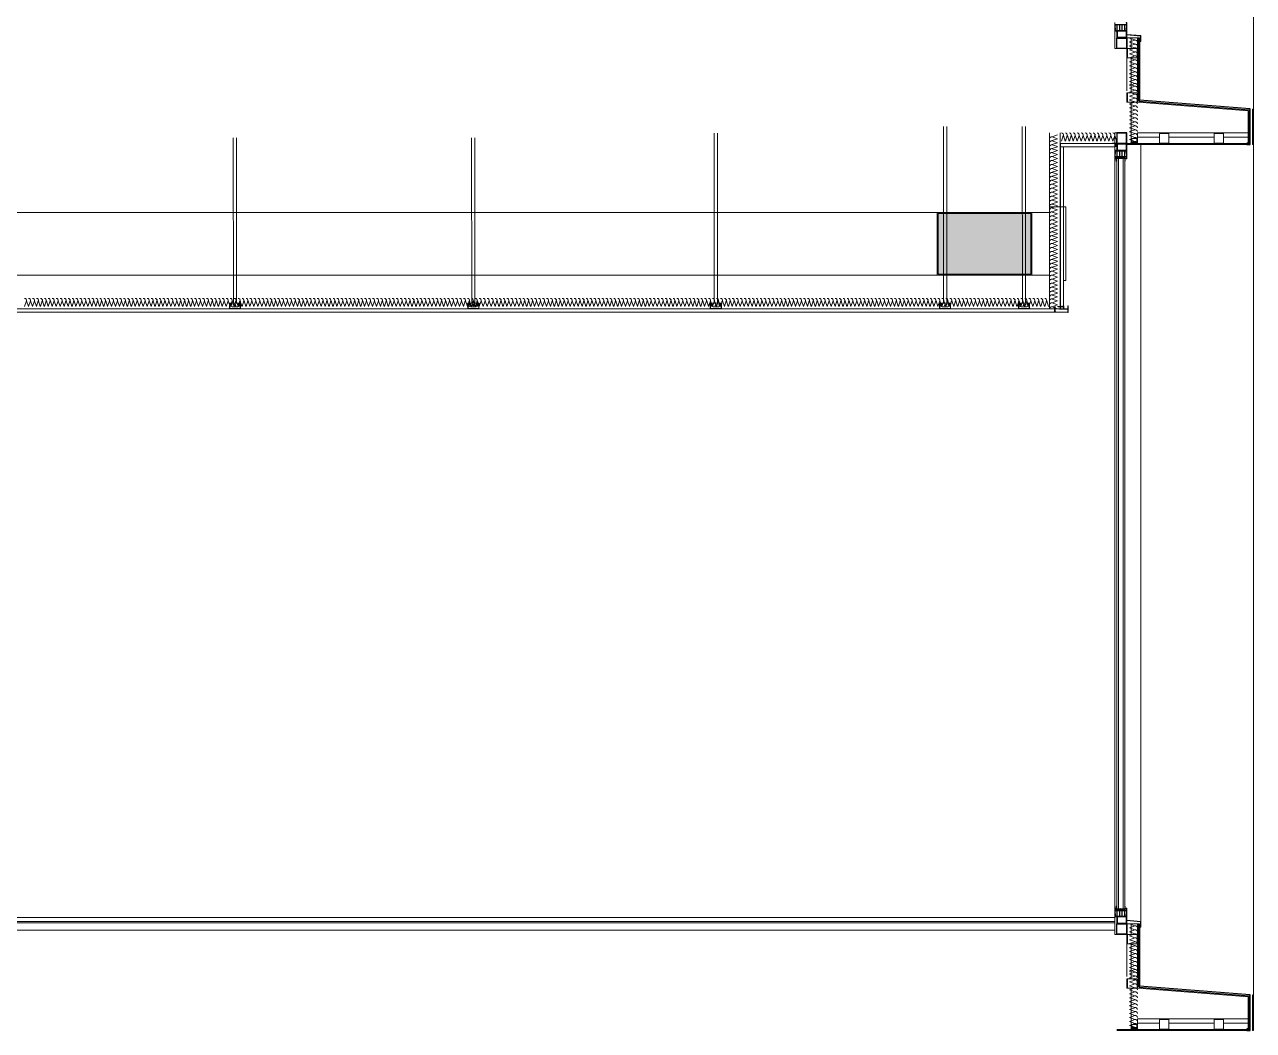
# Model space of a CAD drawing. Header units: metres. Extents: x -175 to 101, y -7 to 93.
# Drawn here: x 95.53 to 101.36, y -7.14 to -2.37 of the extents above; entities that cross this region are included whole.
import ezdxf

# ---------------------------------------------------------------- set-up
doc = ezdxf.new("R2010")
doc.units = ezdxf.units.M
doc.set_wipeout_variables(frame=1)
for name, color, linetype, lineweight, transparency in [('DC_AISLAMIENTO', 14, 'Continuous', 9, 0.3), ('DC_TRANSPARENTE', 251, 'Continuous', 9, 0.4), ('DG_CALLES', 250, 'Continuous', 9, 0.5)]:
    doc.layers.add(name, color=color, linetype=linetype, lineweight=lineweight, transparency=transparency)
doc.layers.add('DC_LINEA', color=251, linetype='Continuous', lineweight=9)

# ---------------------------------------------------------------- blocks, each defined once
blk = doc.blocks.new('AISLM1')
at = {"layer": 'DC_AISLAMIENTO'}
for p, q in [((-6235.44, 2491.68), (-6235.419, 2491.743)), ((-6235.417, 2491.743), (-6235.396, 2491.68))]:
    blk.add_line(p, q, dxfattribs=at)
blk.add_arc((-6235.44, 2491.749), 0.0225, 345, 90, dxfattribs=at)
blk = doc.blocks.new('aasd')
at = {"linetype": 'Continuous'}
blk.add_wipeout([(-6233.6459, 2496.5179), (-6233.6459, 2496.519), (-6233.6649, 2496.519), (-6233.6649, 2496.538), (-6233.666, 2496.538), (-6233.666, 2496.5179)], dxfattribs=at).dxf.layer = 'DC_LINEA'
at = {"layer": 'DC_LINEA', "color": 7, "lineweight": 9}
blk.add_lwpolyline([(-6233.666, 2496.538), (-6233.6649, 2496.538), (-6233.6649, 2496.519), (-6233.6459, 2496.519), (-6233.6459, 2496.5179), (-6233.666, 2496.5179)], close=True, dxfattribs=at)
blk = doc.blocks.new('*X21')
at = {"color": 0}
for p, q in [((289.1, 225.4), (289.2, 225.6)), ((294, 220.4), (289.2, 225.2)), ((289.3, 220.4), (294.5, 225.6)), ((291.4, 220.4), (289.6, 222.1)), ((289.7, 223.4), (291.9, 225.6)), ((296.7, 220.4), (291.5, 225.6)), ((292, 220.4), (297.2, 225.6)), ((299.3, 220.4), (294.1, 225.6)), ((294.6, 220.4), (299.8, 225.6)), ((299.3, 223.1), (296.8, 225.6)), ((297.3, 220.4), (299.3, 222.4)), ((299.8, 225.2), (299.4, 225.6)), ((299.9, 220.4), (300, 220.5))]:
    blk.add_line(p, q, dxfattribs=at)
blk = doc.blocks.new('C70')
at = {"const_width": 2}
for points in [[(-34.5, 1.3), (-34.5, 29)], [(-33.3, 0), (-32, 0)], [(-29.9, 1.1), (-26.1, 1.1)], [(23, 0), (-24, 0)], [(28.9, 1.1), (25, 1.1)], [(32.2, 0), (30.9, 0)], [(33.5, 1.3), (33.5, 29)]]:
    blk.add_lwpolyline(points, dxfattribs=at)
for points in [[(-33.3, 0, -0.414214), (-34.5, 1.3)], [(-29.9, 1.1, 0.247529), (-31, 0.5, -0.247529), (-32, 0)], [(-24, 0, -0.247529), (-25.1, 0.5, 0.247529), (-26.1, 1.1)], [(23, 0, 0.247529), (24, 0.5, -0.247529), (25, 1.1)], [(28.9, 1.1, -0.247529), (29.9, 0.5, 0.247529), (30.9, 0)], [(32.2, 0, 0.414214), (33.5, 1.3)]]:
    blk.add_lwpolyline(points, format="xyb", dxfattribs=at)
blk = doc.blocks.new('TN25')
at = {"layer": 'DC_TRANSPARENTE', "transparency": 33554508}
for p, q in [((0, 4.25), (1, 4.25)), ((0, 4.25), (0, -4.25)), ((1, 4.25), (1, -4.25)), ((5.5, 1.124999), (8.864164, 1.124999)), ((8.999999, 2), (8.684999, 1.685)), ((8.684999, 1.685), (9.818133, -1.684999)), ((8.999998, 2), (9.181863, 1.685)), ((9, 2), (9.999998, -1.999999)), ((9.181864, 1.685), (10.314997, -1.684999)), ((9.360825, 1.124999), (11.459779, 1.124999)), ((11.599999, 2), (11.284999, 1.685)), ((11.284999, 1.685), (12.418132, -1.684998)), ((11.599998, 2), (11.781863, 1.685)), ((11.599999, 2), (12.599998, -1.999999)), ((11.781863, 1.685), (12.914996, -1.684999)), ((11.963091, 1.124999), (14.063669, 1.124999)), ((14.199998, 2), (13.884998, 1.685)), ((13.884998, 1.685001), (15.018131, -1.684999)), ((14.199997, 2), (14.381862, 1.685)), ((14.199998, 2), (15.199997, -2)), ((14.381862, 1.685), (15.514995, -1.684999)), ((14.558705, 1.124999), (16.665909, 1.124999)), ((16.799986, 2), (16.484986, 1.685)), ((16.484987, 1.685001), (17.618121, -1.684999)), ((16.799981, 1.999999), (17.79998, -2)), ((16.799986, 2), (16.981851, 1.685)), ((16.981844, 1.684998), (18.114977, -1.685002)), ((17.16922, 1.124999), (19.268173, 1.124999)), ((19.08497, 1.684998), (20.218103, -1.685001)), ((19.399978, 2), (19.084977, 1.685)), ((19.399965, 1.999997), (20.399964, -2.000003)), ((19.399976, 2), (19.581841, 1.684999)), ((19.581841, 1.685), (20.714974, -1.684999)), ((19.764832, 1.124999), (20.804337, 1.124999)), ((20.804312, 1.125001), (21.80192, 1.0003)), ((21.649668, 1.473227), (22.593732, -1.334469)), ((21.964673, 1.788227), (21.649671, 1.473225)), ((21.964663, 1.788227), (22.775595, -1.649475)), ((21.96467, 1.788227), (22.146535, 1.473227)), ((22.146524, 1.473225), (23.09059, -1.334478)), ((22.318651, 0.935709), (24.253771, 0.693819)), ((24.161608, 1.002933), (24.822996, -0.96407)), ((24.476613, 1.317938), (24.16161, 1.002936)), ((24.47661, 1.317936), (25.004866, -1.27907)), ((24.476614, 1.317934), (24.65848, 1.002935)), ((24.658479, 1.002936), (25.319867, -0.96407)), ((24.778965, 0.628169), (26.712754, 0.386446)), ((26.988559, 0.847641), (26.673557, 0.532639)), ((26.673563, 0.532642), (27.065459, -0.632876)), ((26.98856, 0.84764), (27.170426, 0.53264)), ((26.988562, 0.847643), (27.247325, -0.947879)), ((27.170419, 0.53264), (27.562316, -0.632884)), ((27.229908, 0.321801), (29.804295, 0)), ((29.804295, 0), (27.440912, -0.295426)), ((0, -4.25), (1, -4.25)), ((5.5, -1.125), (9.618576, -1.125)), ((9.999999, -1.999999), (9.818133, -1.684998)), ((9.999997, -1.999999), (10.314998, -1.684998)), ((10.121854, -1.125), (12.220808, -1.125)), ((12.599998, -2), (12.418132, -1.684999)), ((12.599997, -1.999999), (12.914997, -1.684998)), ((12.717503, -1.125), (14.824699, -1.125)), ((15.199997, -1.999999), (15.018132, -1.684999)), ((15.199995, -1.999999), (15.514996, -1.684998)), ((15.319735, -1.125), (17.420319, -1.125)), ((17.799986, -1.999999), (17.61812, -1.684998)), ((17.799984, -1.999999), (18.114985, -1.684998)), ((17.921417, -1.125), (20.02037, -1.125)), ((20.399977, -1.999999), (20.218111, -1.684998)), ((20.399975, -1.999999), (20.714975, -1.684998)), ((20.523636, -1.125), (20.804321, -1.125)), ((22.44644, -0.919735), (20.804297, -1.125003)), ((22.775595, -1.64948), (22.593729, -1.33448)), ((22.775603, -1.649472), (23.090603, -1.334471)), ((24.70211, -0.637776), (22.921563, -0.860345)), ((25.004871, -1.279073), (24.823006, -0.964072)), ((25.00486, -1.279065), (25.319862, -0.964062)), ((26.966153, -0.354771), (25.17905, -0.578159)), ((27.247328, -0.947881), (27.065462, -0.63288)), ((27.247315, -0.947876), (27.562317, -0.632874))]:
    blk.add_line(p, q, dxfattribs=at)
for centre, start, end in [((5.580636, 6.043616), 201.383669, 269.060897), ((5.580636, -6.043616), 90.939158, 158.616386)]:
    blk.add_arc(centre, 4.919277, start, end, dxfattribs=at)
blk = doc.blocks.new('123123')
at = {"layer": 'DG_CALLES', "linetype": 'Continuous', "true_color": 0xffffff, "transparency": 33554687}
h = blk.add_hatch(color=7, dxfattribs=at)
h.dxf.hatch_style = 1
h.paths.add_polyline_path([(59.5781, -1.6043), (60.0281, -1.6043), (60.0281, -1.9018), (59.5781, -1.9018)])
for p, q in [((60.4332, -0.7737), (60.4749, -0.7737)), ((43.2358, -4.9476), (60.4205, -4.9471)), ((43.2358, -4.9676), (60.4205, -4.9671)), ((60.4205, -4.9726), (43.2358, -4.9731)), ((60.4332, -4.9737), (60.4749, -4.9737))]:
    blk.add_line(p, q)
for points in [[(60.4321, -0.7415), (60.4427, -0.7415), (60.4427, -0.7157), (60.4321, -0.7157)], [(60.4549, -0.7157), (60.4443, -0.7157), (60.4443, -0.7415), (60.4549, -0.7415)], [(60.4559, -0.7415), (60.4665, -0.7415), (60.4665, -0.7157), (60.4559, -0.7157)], [(60.4321, -1.3135), (60.4427, -1.3135), (60.4427, -1.3393), (60.4321, -1.3393)], [(60.4549, -1.3393), (60.4443, -1.3393), (60.4443, -1.3135), (60.4549, -1.3135)], [(60.4559, -1.3135), (60.4665, -1.3135), (60.4665, -1.3393), (60.4559, -1.3393)], [(60.4321, -4.9415), (60.4427, -4.9415), (60.4427, -4.9157), (60.4321, -4.9157)], [(60.4549, -4.9157), (60.4443, -4.9157), (60.4443, -4.9415), (60.4549, -4.9415)], [(60.4559, -4.9415), (60.4665, -4.9415), (60.4665, -4.9157), (60.4559, -4.9157)]]:
    blk.add_lwpolyline(points, close=True)
for points in [[(60.4332, -0.7737), (60.4332, -0.7447), (60.4749, -0.7447)], [(60.4332, -4.9737), (60.4332, -4.9447), (60.4749, -4.9447)], [(60.4205, -5.007), (43.2363, -5.0075)]]:
    blk.add_lwpolyline(points)
at = {"layer": 'DC_LINEA', "linetype": 'Continuous'}
for p, q in [((61.0781, -1.1154), (61.0781, 2.967)), ((60.5332, -0.777), (60.4781, -0.777)), ((60.4981, -0.828), (60.4981, -0.777)), ((60.5382, -0.777), (60.5332, -0.777)), ((60.4781, -1.028), (60.4781, -0.827)), ((60.4981, -1.0381), (60.4981, -0.8721)), ((60.4981, -1.278), (60.4981, -1.0822)), ((60.1116, -1.228), (60.1116, -2.062)), ((60.1616, -1.228), (60.1616, -2.062)), ((60.1631, -1.278), (60.1631, -2.062)), ((60.43, -1.278), (60.1631, -1.278)), ((60.4981, -1.2697), (60.5281, -1.2697)), ((60.5281, -1.248), (60.6326, -1.248)), ((60.6767, -1.248), (60.892, -1.248)), ((60.9367, -1.248), (61.0531, -1.248)), ((60.9896, -1.228), (61.0531, -1.228)), ((60.423, -1.293), (60.1631, -1.293)), ((60.1781, -1.293), (60.1781, -2.062)), ((60.43, -1.293), (60.43, -1.293)), ((61.0781, -5.3154), (61.0781, -1.283)), ((60.0281, -1.6043), (60.1116, -1.6043)), ((60.1781, -1.578), (60.1116, -1.578)), ((60.1781, -1.578), (60.1881, -1.578)), ((60.1881, -1.578), (60.1881, -1.928)), ((60.0281, -1.9018), (60.1116, -1.9018)), ((60.1881, -1.928), (60.1781, -1.928)), ((49.4399, -2.062), (60.1781, -2.062)), ((49.4399, -2.077), (60.1988, -2.077)), ((60.5332, -4.977), (60.4781, -4.977)), ((60.4981, -5.028), (60.4981, -4.977)), ((60.5382, -4.977), (60.5332, -4.977)), ((60.4781, -5.228), (60.4781, -5.027)), ((60.4981, -5.2381), (60.4981, -5.0721)), ((60.4981, -5.478), (60.4981, -5.2822)), ((60.4981, -5.4697), (60.5281, -5.4697)), ((60.5281, -5.448), (60.6326, -5.448)), ((60.6767, -5.448), (60.892, -5.448)), ((60.9367, -5.448), (61.0531, -5.448)), ((60.9896, -5.428), (61.0531, -5.428))]:
    blk.add_line(p, q, dxfattribs=at)
at = {"layer": 'DC_LINEA', "color": 7, "lineweight": 0}
for p, q in [((60.4749, -0.7737), (60.4749, -0.7447)), ((60.4749, -1.2813), (60.4749, -1.3103)), ((60.4305, -1.3937), (60.4305, -3.1029)), ((60.4385, -3.1029), (60.4385, -1.3937)), ((60.4601, -1.3937), (60.4601, -3.1029)), ((60.4681, -3.1029), (60.4681, -1.3937)), ((60.4305, -4.8613), (60.4305, -3.1029)), ((60.4385, -3.1029), (60.4385, -4.8613)), ((60.4601, -4.8613), (60.4601, -3.1029)), ((60.4681, -3.1029), (60.4681, -4.8613)), ((60.4749, -4.9737), (60.4749, -4.9447))]:
    blk.add_line(p, q, dxfattribs=at)
at = {"layer": 'DC_LINEA', "lineweight": 25}
for p, q in [((60.5382, -0.777), (60.5382, -1.073)), ((60.5382, -4.977), (60.5382, -5.273))]:
    blk.add_line(p, q, dxfattribs=at)
at = {"layer": 'DC_LINEA', "color": 7, "lineweight": 0}
for points in [[(60.475, -0.7415), (60.4681, -0.7415), (60.4681, -0.7157), (60.4718, -0.7157), (60.4718, -0.7141), (60.4268, -0.7141), (60.4268, -0.7157), (60.4305, -0.7157), (60.4305, -0.7415), (60.4236, -0.7415), (60.4236, -0.7331), (60.4247, -0.7331), (60.4247, -0.7299), (60.4236, -0.7299), (60.4236, -0.731), (60.4226, -0.731), (60.4226, -0.7163), (60.4236, -0.7163), (60.4236, -0.7179), (60.4247, -0.7179), (60.4247, -0.7115)], [(60.4205, -0.7041), (60.4205, -0.7447), (60.43, -0.7447), (60.43, -0.777)], [(60.475, -0.7415), (60.475, -0.7331), (60.4739, -0.7331), (60.4739, -0.7299), (60.475, -0.7299), (60.475, -0.731), (60.476, -0.731), (60.476, -0.7163), (60.475, -0.7163), (60.475, -0.7179), (60.4739, -0.7179), (60.4739, -0.7115), (60.475, -0.7115), (60.475, -0.7131), (60.476, -0.7131), (60.476, -0.7057), (60.475, -0.7057), (60.475, -0.7073), (60.4744, -0.7073), (60.4739, -0.7073), (60.4739, -0.7041), (60.4781, -0.7041), (60.4781, -0.7447), (60.4781, -0.777)], [(60.475, -1.3135), (60.475, -1.3219), (60.4739, -1.3219), (60.4739, -1.3251), (60.475, -1.3251), (60.475, -1.324), (60.476, -1.324), (60.476, -1.3387), (60.475, -1.3387), (60.475, -1.3372), (60.4739, -1.3372), (60.4739, -1.3435), (60.475, -1.3435), (60.475, -1.3419), (60.476, -1.3419), (60.476, -1.3493), (60.475, -1.3493), (60.475, -1.3477), (60.4744, -1.3477), (60.4739, -1.3477), (60.4739, -1.3509), (60.4781, -1.3509), (60.4781, -1.3103), (60.4781, -1.278)], [(60.4385, -1.3488), (60.4305, -1.3488), (60.4305, -1.3937)], [(60.4385, -1.3937), (60.4385, -1.3488), (60.4496, -1.3493), (60.4601, -1.3488), (60.4601, -1.3937)], [(60.4681, -1.3937), (60.4681, -1.3488), (60.4601, -1.3488)], [(60.4385, -4.9062), (60.4305, -4.9062), (60.4305, -4.8613)], [(60.4385, -4.8613), (60.4385, -4.9062), (60.4496, -4.9057), (60.4601, -4.9062), (60.4601, -4.8613)], [(60.4681, -4.8613), (60.4681, -4.9062), (60.4601, -4.9062)], [(60.475, -4.9415), (60.4681, -4.9415), (60.4681, -4.9157), (60.4718, -4.9157), (60.4718, -4.9141), (60.4268, -4.9141), (60.4268, -4.9157), (60.4305, -4.9157), (60.4305, -4.9415), (60.4236, -4.9415), (60.4236, -4.9331), (60.4247, -4.9331), (60.4247, -4.9299), (60.4236, -4.9299), (60.4236, -4.931), (60.4226, -4.931), (60.4226, -4.9163), (60.4236, -4.9163), (60.4236, -4.9179), (60.4247, -4.9179), (60.4247, -4.9115), (60.4236, -4.9115), (60.4236, -4.9131), (60.4226, -4.9131), (60.4226, -4.9057), (60.4236, -4.9057), (60.4236, -4.9073), (60.4242, -4.9073), (60.4247, -4.9073), (60.4247, -4.9041), (60.4205, -4.9041), (60.4205, -4.9447), (60.43, -4.9447), (60.43, -4.977)], [(60.475, -4.9415), (60.475, -4.9331), (60.4739, -4.9331), (60.4739, -4.9299), (60.475, -4.9299), (60.475, -4.931), (60.476, -4.931), (60.476, -4.9163), (60.475, -4.9163), (60.475, -4.9179), (60.4739, -4.9179), (60.4739, -4.9115), (60.475, -4.9115), (60.475, -4.9131), (60.476, -4.9131), (60.476, -4.9057), (60.475, -4.9057), (60.475, -4.9073), (60.4744, -4.9073), (60.4739, -4.9073), (60.4739, -4.9041), (60.4781, -4.9041), (60.4781, -4.9447), (60.4781, -4.977)]]:
    blk.add_lwpolyline(points, dxfattribs=at)
at = {"layer": 'DC_LINEA', "color": 8, "lineweight": 0, "true_color": 0x767676}
for points in [[(60.43, -0.76), (60.43, -0.8276), (60.4205, -0.8276), (60.4205, -0.7471)], [(60.4205, -1.3509), (60.4205, -1.3937), (60.4205, -3.1029)], [(60.4205, -4.9041), (60.4205, -4.8613), (60.4205, -3.1029)], [(60.43, -4.96), (60.43, -5.0276), (60.4205, -5.0276), (60.4205, -4.9471)]]:
    blk.add_lwpolyline(points, dxfattribs=at)
at = {"layer": 'DC_LINEA', "lineweight": 25}
for points in [[(60.4781, -0.828), (60.43, -0.828), (60.43, -0.777), (60.4781, -0.777)], [(60.4769, -0.8268), (60.431, -0.8268), (60.431, -0.7782), (60.4769, -0.7782)], [(60.4781, -5.028), (60.43, -5.028), (60.43, -4.977), (60.4781, -4.977)], [(60.4769, -5.0268), (60.431, -5.0268), (60.431, -4.9782), (60.4769, -4.9782)]]:
    blk.add_lwpolyline(points, close=True, dxfattribs=at)
at = {"layer": 'DC_LINEA'}
for points in [[(60.4781, -0.7605), (60.5448, -0.7666), (60.5448, -0.793), (60.5442, -0.7937), (60.5401, -0.7937), (60.5401, -0.7918), (60.5428, -0.7918), (60.5428, -0.7684), (60.4781, -0.7625)], [(60.4781, -4.9605), (60.5448, -4.9666), (60.5448, -4.993), (60.5442, -4.9937), (60.5401, -4.9937), (60.5401, -4.9918), (60.5428, -4.9918), (60.5428, -4.9684), (60.4781, -4.9625)]]:
    blk.add_lwpolyline(points, dxfattribs=at)
at = {"layer": 'DC_LINEA', "lineweight": 25}
for points in [[(60.5281, -0.777), (60.5281, -1.0322)], [(60.525, -1.2762), (60.5013, -1.2762)], [(60.5281, -4.977), (60.5281, -5.2322)], [(60.525, -5.4762), (60.5013, -5.4762)]]:
    blk.add_lwpolyline(points, dxfattribs=at)
for points in [[(60.5332, -0.777), (60.5332, -1.0758), (60.5373, -1.0737), (60.535, -1.0777), (61.0581, -1.1188), (61.0581, -1.278), (61.0495, -1.278), (61.0495, -1.2761), (61.0476, -1.2761), (61.0476, -1.283), (61.0631, -1.283), (61.0631, -1.1153, 0.39143), (61.062, -1.1141), (60.5382, -1.073), (60.5373, -1.0737)], [(60.5332, -4.977), (60.5332, -5.2758), (60.5373, -5.2737), (60.535, -5.2777), (61.0581, -5.3188), (61.0581, -5.478), (61.0495, -5.478), (61.0495, -5.4761), (61.0476, -5.4761), (61.0476, -5.483), (61.0631, -5.483), (61.0631, -5.3153, 0.39143), (61.062, -5.3141), (60.5382, -5.273), (60.5373, -5.2737)]]:
    blk.add_lwpolyline(points, format="xyb", dxfattribs=at)
at = {"layer": 'DC_LINEA', "lineweight": 15}
for points in [[(60.4781, -0.828), (60.4808, -0.828), (60.4808, -0.8721), (60.4781, -0.8721)], [(60.4781, -1.0381), (60.4808, -1.0381), (60.4808, -1.0822), (60.4781, -1.0822)], [(60.6767, -1.228), (60.6767, -1.2307), (60.6326, -1.2307), (60.6326, -1.228)], [(60.9367, -1.228), (60.9367, -1.2307), (60.8925, -1.2307), (60.8925, -1.228)], [(60.4781, -5.028), (60.4808, -5.028), (60.4808, -5.0721), (60.4781, -5.0721)], [(60.4781, -5.2381), (60.4808, -5.2381), (60.4808, -5.2822), (60.4781, -5.2822)], [(60.6767, -5.428), (60.6767, -5.4307), (60.6326, -5.4307), (60.6326, -5.428)], [(60.9367, -5.428), (60.9367, -5.4307), (60.8925, -5.4307), (60.8925, -5.428)]]:
    blk.add_lwpolyline(points, close=True, dxfattribs=at)
for points in [[(60.4808, -0.828), (60.5281, -0.828), (60.5281, -0.8721), (60.4808, -0.8721)], [(60.5264, -0.828), (60.5264, -0.8721)], [(60.4808, -1.0381), (60.5281, -1.0381), (60.5281, -1.0822), (60.4808, -1.0822)], [(60.5264, -1.0381), (60.5264, -1.0822)], [(60.6767, -1.2307), (60.6767, -1.278), (60.6326, -1.278), (60.6326, -1.2307)], [(60.6767, -1.2763), (60.6326, -1.2763)], [(60.9367, -1.2307), (60.9367, -1.278), (60.8925, -1.278), (60.8925, -1.2307)], [(60.9367, -1.2763), (60.8925, -1.2763)], [(60.4808, -5.028), (60.5281, -5.028), (60.5281, -5.0721), (60.4808, -5.0721)], [(60.5264, -5.028), (60.5264, -5.0721)], [(60.4808, -5.2381), (60.5281, -5.2381), (60.5281, -5.2822), (60.4808, -5.2822)], [(60.5264, -5.2381), (60.5264, -5.2822)], [(60.6767, -5.4307), (60.6767, -5.478), (60.6326, -5.478), (60.6326, -5.4307)], [(60.6767, -5.4763), (60.6326, -5.4763)], [(60.9367, -5.4307), (60.9367, -5.478), (60.8925, -5.478), (60.8925, -5.4307)], [(60.9367, -5.4763), (60.8925, -5.4763)]]:
    blk.add_lwpolyline(points, dxfattribs=at)
at = {"layer": 'DC_LINEA', "linetype": 'Continuous'}
for points in [[(61.0495, -1.278), (61.0531, -1.278), (61.0531, -1.1234), (60.5278, -1.0822)], [(60.4781, -1.283), (61.0458, -1.283), (61.0458, -1.278), (60.43, -1.278)], [(61.0231, -1.228), (60.5281, -1.228), (60.5281, -1.278)], [(61.0495, -5.478), (61.0531, -5.478), (61.0531, -5.3234), (60.5278, -5.2822)], [(61.0231, -5.428), (60.5281, -5.428), (60.5281, -5.478)], [(60.43, -5.483), (61.0458, -5.483), (61.0458, -5.478), (60.43, -5.478)]]:
    blk.add_lwpolyline(points, dxfattribs=at)
for points in [[(61.0781, -1.283), (61.0731, -1.283), (61.0731, -1.115), (61.0781, -1.1154)], [(60.0281, -1.6043), (59.5781, -1.6043), (59.5781, -1.9018), (60.0281, -1.9018)], [(60.0231, -1.6093), (59.5831, -1.6093), (59.5831, -1.8968), (60.0231, -1.8968)], [(61.0781, -5.483), (61.0731, -5.483), (61.0731, -5.315), (61.0781, -5.3154)]]:
    blk.add_lwpolyline(points, close=True, dxfattribs=at)
at = {"layer": 'DC_LINEA', "color": 7, "lineweight": 0}
for points in [[(60.4448, -1.3462), (60.4432, -1.3451), (60.4385, -1.3451), (60.4369, -1.3462), (60.4295, -1.3462), (60.4295, -1.361), (60.4279, -1.361), (60.4279, -1.3425), (60.4707, -1.3425), (60.4707, -1.361), (60.4691, -1.361), (60.4691, -1.3462), (60.4617, -1.3462), (60.4607, -1.3451), (60.4554, -1.3451), (60.4538, -1.3462)], [(60.4448, -4.9089), (60.4432, -4.9099), (60.4385, -4.9099), (60.4369, -4.9089), (60.4295, -4.9089), (60.4295, -4.894), (60.4279, -4.894), (60.4279, -4.9126), (60.4707, -4.9126), (60.4707, -4.894), (60.4691, -4.894), (60.4691, -4.9089), (60.4617, -4.9089), (60.4607, -4.9099), (60.4554, -4.9099), (60.4538, -4.9089)]]:
    blk.add_lwpolyline(points, close=True, dxfattribs=at)
at = {"layer": 'DC_LINEA', "color": 8, "lineweight": 5, "true_color": 0x767676}
for points in [[(60.4279, -1.3462), (60.4279, -1.3456)], [(60.4279, -4.9089), (60.4279, -4.9094)]]:
    blk.add_lwpolyline(points, dxfattribs=at)
at = {"layer": 'DC_LINEA', "color": 7, "lineweight": 9}
blk.add_lwpolyline([(60.1781, -2.062), (60.1781, -2.0483), (60.1787, -2.0483), (60.1787, -2.062), (60.1988, -2.062), (60.1988, -2.0483), (60.1998, -2.0483), (60.1998, -2.0784), (60.1988, -2.0784), (60.1988, -2.0631), (60.1591, -2.0631), (60.1591, -2.062)], close=True, dxfattribs=at)
at = {"layer": 'DC_TRANSPARENTE', "linetype": 'Continuous'}
for p, q in [((60.5448, -1.283), (60.5448, -4.9666)), ((59.8202, -1.6043), (59.5781, -1.6043)), ((59.5781, -1.9018), (59.5781, -1.6043)), ((59.8199, -1.9018), (59.5781, -1.9018))]:
    blk.add_line(p, q, dxfattribs=at)
at = {"layer": 'DC_TRANSPARENTE', "linetype": 'Continuous', "transparency": 33554508}
for p, q in [((59.5781, -1.6043), (49.4399, -1.6043)), ((59.5781, -1.9018), (49.4399, -1.9018))]:
    blk.add_line(p, q, dxfattribs=at)
at = {"layer": 'DC_TRANSPARENTE', "lineweight": 0}
for points in [[(59.6084, -2.0352), (59.6091, -1.1981)], [(59.6237, -2.0352), (59.6245, -1.1981)], [(59.9826, -2.0352), (59.9818, -1.1981)], [(59.9979, -2.0352), (59.9972, -1.1981)], [(56.2409, -2.0352), (56.2401, -1.2512)], [(56.2562, -2.0352), (56.2555, -1.2512)], [(57.3713, -2.0352), (57.3705, -1.2512)], [(57.3866, -2.0352), (57.3859, -1.2512)], [(58.5213, -2.0352), (58.5205, -1.2296)], [(58.5366, -2.0352), (58.5359, -1.2296)], [(56.2713, -2.0429), (56.2648, -2.0441), (56.2642, -2.0411), (56.2748, -2.0406), (56.2748, -2.0607), (56.2222, -2.0607), (56.2222, -2.0406), (56.2317, -2.0411), (56.2311, -2.0441), (56.2246, -2.0429)], [(56.2713, -2.0423), (56.266, -2.0423), (56.2737, -2.0417), (56.2737, -2.0595), (56.2234, -2.0595), (56.2234, -2.0417), (56.2305, -2.0423), (56.2299, -2.0429), (56.2246, -2.0417)], [(57.4017, -2.0429), (57.3952, -2.0441), (57.3946, -2.0411), (57.4052, -2.0406), (57.4052, -2.0607), (57.3526, -2.0607), (57.3526, -2.0406), (57.3621, -2.0411), (57.3615, -2.0441), (57.355, -2.0429)], [(57.4017, -2.0423), (57.3964, -2.0423), (57.4041, -2.0417), (57.4041, -2.0595), (57.3538, -2.0595), (57.3538, -2.0417), (57.3609, -2.0423), (57.3603, -2.0429), (57.355, -2.0417)], [(58.5517, -2.0429), (58.5452, -2.0441), (58.5446, -2.0411), (58.5552, -2.0406), (58.5552, -2.0607), (58.5026, -2.0607), (58.5026, -2.0406), (58.5121, -2.0411), (58.5115, -2.0441), (58.505, -2.0429)], [(58.5517, -2.0423), (58.5464, -2.0423), (58.5541, -2.0417), (58.5541, -2.0595), (58.5038, -2.0595), (58.5038, -2.0417), (58.5109, -2.0423), (58.5103, -2.0429), (58.505, -2.0417)], [(59.5933, -2.0429), (59.5998, -2.0441), (59.6004, -2.0411), (59.5897, -2.0406), (59.5897, -2.0607), (59.6424, -2.0607), (59.6424, -2.0406), (59.6329, -2.0411), (59.6335, -2.0441), (59.64, -2.0429)], [(59.5933, -2.0423), (59.5986, -2.0423), (59.5909, -2.0417), (59.5909, -2.0595), (59.6412, -2.0595), (59.6412, -2.0417), (59.6341, -2.0423), (59.6347, -2.0429), (59.64, -2.0417)], [(60.013, -2.0429), (60.0065, -2.0441), (60.0059, -2.0411), (60.0165, -2.0406), (60.0165, -2.0607), (59.9639, -2.0607), (59.9639, -2.0406), (59.9734, -2.0411), (59.9728, -2.0441), (59.9663, -2.0429)], [(60.013, -2.0423), (60.0077, -2.0423), (60.0154, -2.0417), (60.0154, -2.0595), (59.9651, -2.0595), (59.9651, -2.0417), (59.9722, -2.0423), (59.9716, -2.0429), (59.9663, -2.0417)]]:
    blk.add_lwpolyline(points, dxfattribs=at)
at = {"layer": 'DC_TRANSPARENTE', "transparency": 33554508}
for points in [[(60.525, -1.2548), (60.5013, -1.2548), (60.5013, -1.2762), (60.5013, -1.278)], [(60.525, -1.2549), (60.525, -1.2762), (60.525, -1.278)], [(60.525, -5.4548), (60.5013, -5.4548), (60.5013, -5.4762), (60.5013, -5.478)], [(60.525, -5.4549), (60.525, -5.4762), (60.525, -5.478)]]:
    blk.add_lwpolyline(points, dxfattribs=at)
at = {"layer": 'DC_TRANSPARENTE', "lineweight": 0}
for points in [[(56.2488, -2.0524), (56.2618, -2.0524), (56.2713, -2.0476), (56.2725, -2.0471), (56.2725, -2.0459), (56.2719, -2.0447), (56.2707, -2.0441), (56.266, -2.0453), (56.2642, -2.0447), (56.263, -2.0423), (56.2636, -2.0406), (56.2654, -2.0394), (56.2766, -2.0388), (56.2766, -2.037), (56.2754, -2.0358), (56.2742, -2.0352), (56.2488, -2.0352), (56.2228, -2.0352), (56.2216, -2.0358), (56.2204, -2.037), (56.221, -2.0388), (56.2317, -2.0394), (56.2334, -2.0406), (56.234, -2.0423), (56.2329, -2.0447), (56.2311, -2.0453), (56.2264, -2.0441), (56.2252, -2.0447), (56.2246, -2.0459), (56.2246, -2.0471), (56.2352, -2.0524)], [(57.3792, -2.0524), (57.3922, -2.0524), (57.4017, -2.0476), (57.4029, -2.0471), (57.4029, -2.0459), (57.4023, -2.0447), (57.4011, -2.0441), (57.3964, -2.0453), (57.3946, -2.0447), (57.3934, -2.0423), (57.394, -2.0406), (57.3958, -2.0394), (57.407, -2.0388), (57.407, -2.037), (57.4058, -2.0358), (57.4047, -2.0352), (57.3792, -2.0352), (57.3532, -2.0352), (57.352, -2.0358), (57.3508, -2.037), (57.3514, -2.0388), (57.3621, -2.0394), (57.3639, -2.0406), (57.3644, -2.0423), (57.3633, -2.0447), (57.3615, -2.0453), (57.3568, -2.0441), (57.3556, -2.0447), (57.355, -2.0459), (57.355, -2.0471), (57.3656, -2.0524)], [(58.5292, -2.0524), (58.5422, -2.0524), (58.5517, -2.0476), (58.5529, -2.0471), (58.5529, -2.0459), (58.5523, -2.0447), (58.5511, -2.0441), (58.5464, -2.0453), (58.5446, -2.0447), (58.5434, -2.0423), (58.544, -2.0406), (58.5458, -2.0394), (58.557, -2.0388), (58.557, -2.037), (58.5558, -2.0358), (58.5547, -2.0352), (58.5292, -2.0352), (58.5032, -2.0352), (58.502, -2.0358), (58.5008, -2.037), (58.5014, -2.0388), (58.5121, -2.0394), (58.5139, -2.0406), (58.5144, -2.0423), (58.5133, -2.0447), (58.5115, -2.0453), (58.5068, -2.0441), (58.5056, -2.0447), (58.505, -2.0459), (58.505, -2.0471), (58.5156, -2.0524)], [(59.6158, -2.0524), (59.6027, -2.0524), (59.5933, -2.0476), (59.5921, -2.0471), (59.5921, -2.0459), (59.5927, -2.0447), (59.5939, -2.0441), (59.5986, -2.0453), (59.6004, -2.0447), (59.6016, -2.0423), (59.601, -2.0406), (59.5992, -2.0394), (59.588, -2.0388), (59.588, -2.037), (59.5891, -2.0358), (59.5903, -2.0352), (59.6158, -2.0352), (59.6418, -2.0352), (59.643, -2.0358), (59.6441, -2.037), (59.6435, -2.0388), (59.6329, -2.0394), (59.6311, -2.0406), (59.6305, -2.0423), (59.6317, -2.0447), (59.6335, -2.0453), (59.6382, -2.0441), (59.6394, -2.0447), (59.64, -2.0459), (59.64, -2.0471), (59.6294, -2.0524)], [(59.9905, -2.0524), (60.0035, -2.0524), (60.013, -2.0476), (60.0142, -2.0471), (60.0142, -2.0459), (60.0136, -2.0447), (60.0124, -2.0441), (60.0077, -2.0453), (60.0059, -2.0447), (60.0047, -2.0423), (60.0053, -2.0406), (60.0071, -2.0394), (60.0183, -2.0388), (60.0183, -2.037), (60.0171, -2.0358), (60.0159, -2.0352), (59.9905, -2.0352), (59.9645, -2.0352), (59.9633, -2.0358), (59.9621, -2.037), (59.9627, -2.0388), (59.9734, -2.0394), (59.9751, -2.0406), (59.9757, -2.0423), (59.9745, -2.0447), (59.9728, -2.0453), (59.968, -2.0441), (59.9669, -2.0447), (59.9663, -2.0459), (59.9663, -2.0471), (59.9769, -2.0524)], [(56.2518, -2.0441), (56.2506, -2.0417), (56.2488, -2.0406), (56.2465, -2.0417), (56.2453, -2.0441), (56.2465, -2.0465), (56.2488, -2.0471), (56.2506, -2.0465)], [(57.3822, -2.0441), (57.381, -2.0417), (57.3792, -2.0406), (57.3769, -2.0417), (57.3757, -2.0441), (57.3769, -2.0465), (57.3792, -2.0471), (57.381, -2.0465)], [(58.5322, -2.0441), (58.531, -2.0417), (58.5292, -2.0406), (58.5269, -2.0417), (58.5257, -2.0441), (58.5269, -2.0465), (58.5292, -2.0471), (58.531, -2.0465)], [(59.6128, -2.0441), (59.614, -2.0417), (59.6158, -2.0406), (59.6181, -2.0417), (59.6193, -2.0441), (59.6181, -2.0465), (59.6158, -2.0471), (59.614, -2.0465)], [(59.9935, -2.0441), (59.9923, -2.0417), (59.9905, -2.0406), (59.9882, -2.0417), (59.987, -2.0441), (59.9882, -2.0465), (59.9905, -2.0471), (59.9923, -2.0465)]]:
    blk.add_lwpolyline(points, close=True, dxfattribs=at)
at = {"xscale": -0.001, "yscale": 0.001, "zscale": 0.001, "rotation": 270}
blk.add_blockref('TN25', (60.1366, -2.078), dxfattribs=at)
at = {"xscale": -0.001, "yscale": 0.001, "zscale": 0.001}
blk.add_blockref('TN25', (60.1791, -2.0514), dxfattribs=at)
at = {"layer": 'DC_AISLAMIENTO', "linetype": 'Continuous'}
for p, xscale, yscale, zscale, rotation in [((-977.7094, 2597.3019), -0.4166664258867382, 0.4166664258867382, 0.4166664258867382, 270), ((-977.7094, 2597.2831), -0.4166664258867382, 0.4166664258867382, 0.4166664258867382, 270), ((-977.7094, 2597.2644), -0.4166664258867382, 0.4166664258867382, 0.4166664258867382, 270), ((-977.7094, 2597.2456), -0.4166664258867382, 0.4166664258867382, 0.4166664258867382, 270), ((-977.7094, 2597.2269), -0.4166664258867382, 0.4166664258867382, 0.4166664258867382, 270), ((-977.7094, 2597.2081), -0.4166664258867382, 0.4166664258867382, 0.4166664258867382, 270), ((-977.7094, 2597.1894), -0.4166664258867382, 0.4166664258867382, 0.4166664258867382, 270), ((-977.7094, 2597.1706), -0.4166664258867382, 0.4166664258867382, 0.4166664258867382, 270), ((-977.7094, 2597.1519), -0.4166664258867382, 0.4166664258867382, 0.4166664258867382, 270), ((-977.7094, 2597.1331), -0.4166664258867382, 0.4166664258867382, 0.4166664258867382, 270), ((-977.7094, 2597.1144), -0.4166664258867382, 0.4166664258867382, 0.4166664258867382, 270), ((-977.7094, 2597.0956), -0.4166664258867382, 0.4166664258867382, 0.4166664258867382, 270), ((-977.7094, 2597.0831), -0.4166664258867382, 0.4166664258867382, 0.4166664258867382, 270), ((-977.7094, 2597.0644), -0.4166664258867382, 0.4166664258867382, 0.4166664258867382, 270), ((-977.7094, 2597.0456), -0.4166664258867382, 0.4166664258867382, 0.4166664258867382, 270), ((-977.7094, 2597.0269), -0.4166664258867382, 0.4166664258867382, 0.4166664258867382, 270), ((-977.7094, 2597.0081), -0.4166664258867382, 0.4166664258867382, 0.4166664258867382, 270), ((-977.7094, 2596.9894), -0.4166664258867382, 0.4166664258867382, 0.4166664258867382, 270), ((-977.7094, 2596.9706), -0.4166664258867382, 0.4166664258867382, 0.4166664258867382, 270), ((-977.7094, 2596.9519), -0.4166664258867382, 0.4166664258867382, 0.4166664258867382, 270), ((-977.7094, 2596.9331), -0.4166664258867382, 0.4166664258867382, 0.4166664258867382, 270), ((-977.7094, 2596.9144), -0.4166664258867382, 0.4166664258867382, 0.4166664258867382, 270), ((-977.7094, 2596.8956), -0.4166664258867382, 0.4166664258867382, 0.4166664258867382, 270), ((-977.7094, 2596.8769), -0.4166664258867382, 0.4166664258867382, 0.4166664258867382, 270), ((-977.7094, 2596.8581), -0.4166664258867382, 0.4166664258867382, 0.4166664258867382, 270), ((1098.3491, 2596.8433), 0.4166664258867375, 0.4166664258867375, 0.4166664258867375, 90), ((1098.3491, 2596.8245), 0.4166664258867375, 0.4166664258867375, 0.4166664258867375, 90), ((1098.3491, 2596.8058), 0.4166664258867375, 0.4166664258867375, 0.4166664258867375, 90), ((-977.7094, 2596.8394), -0.4166664258867382, 0.4166664258867382, 0.4166664258867382, 270), ((-977.7094, 2596.8206), -0.4166664258867382, 0.4166664258867382, 0.4166664258867382, 270), ((1098.3491, 2596.787), 0.4166664258867375, 0.4166664258867375, 0.4166664258867375, 90), ((1098.3491, 2596.7683), 0.4166664258867375, 0.4166664258867375, 0.4166664258867375, 90), ((1098.3491, 2596.7495), 0.4166664258867375, 0.4166664258867375, 0.4166664258867375, 90), ((1098.3491, 2596.7308), 0.4166664258867375, 0.4166664258867375, 0.4166664258867375, 90), ((1098.3491, 2596.712), 0.4166664258867375, 0.4166664258867375, 0.4166664258867375, 90), ((1098.3491, 2596.6933), 0.4166664258867375, 0.4166664258867375, 0.4166664258867375, 90), ((1098.3491, 2596.6745), 0.4166664258867375, 0.4166664258867375, 0.4166664258867375, 90), ((1098.3491, 2596.6558), 0.4166664258867375, 0.4166664258867375, 0.4166664258867375, 90), ((1098.3491, 2596.637), 0.4166664258867375, 0.4166664258867375, 0.4166664258867375, 90), ((1098.3491, 2596.6183), 0.4166664258867375, 0.4166664258867375, 0.4166664258867375, 90), ((1098.3491, 2596.5995), 0.4166664258867375, 0.4166664258867375, 0.4166664258867375, 90), ((1098.3491, 2596.5808), 0.4166664258867375, 0.4166664258867375, 0.4166664258867375, 90), ((1098.3491, 2596.562), 0.4166664258867375, 0.4166664258867375, 0.4166664258867375, 90), ((1098.3491, 2596.5433), 0.4166664258867375, 0.4166664258867375, 0.4166664258867375, 90), ((1098.3491, 2596.5245), 0.4166664258867375, 0.4166664258867375, 0.4166664258867375, 90), ((1098.3491, 2596.5058), 0.4166664258867375, 0.4166664258867375, 0.4166664258867375, 90), ((1098.3491, 2596.487), 0.4166664258867375, 0.4166664258867375, 0.4166664258867375, 90), ((1098.3491, 2596.4683), 0.4166664258867375, 0.4166664258867375, 0.4166664258867375, 90), ((1098.3491, 2596.4495), 0.4166664258867375, 0.4166664258867375, 0.4166664258867375, 90), ((1098.3491, 2596.4308), 0.4166664258867375, 0.4166664258867375, 0.4166664258867375, 90), ((1098.3491, 2596.412), 0.4166664258867375, 0.4166664258867375, 0.4166664258867375, 90), ((1098.3491, 2596.3933), 0.4166664258867375, 0.4166664258867375, 0.4166664258867375, 90), ((1098.3491, 2596.3745), 0.4166664258867375, 0.4166664258867375, 0.4166664258867375, 90), ((1098.3491, 2596.3558), 0.4166664258867375, 0.4166664258867375, 0.4166664258867375, 90), ((1098.3491, 2596.337), 0.4166664258867375, 0.4166664258867375, 0.4166664258867375, 90), ((1098.3491, 2596.3183), 0.4166664258867375, 0.4166664258867375, 0.4166664258867375, 90), ((1098.3491, 2596.2995), 0.4166664258867375, 0.4166664258867375, 0.4166664258867375, 90), ((1098.3491, 2596.2808), 0.4166664258867375, 0.4166664258867375, 0.4166664258867375, 90), ((1098.3491, 2596.262), 0.4166664258867375, 0.4166664258867375, 0.4166664258867375, 90), ((1098.3491, 2596.2433), 0.4166664258867375, 0.4166664258867375, 0.4166664258867375, 90), ((1098.3491, 2596.2245), 0.4166664258867375, 0.4166664258867375, 0.4166664258867375, 90), ((1098.3491, 2596.2058), 0.4166664258867375, 0.4166664258867375, 0.4166664258867375, 90), ((1098.3491, 2596.187), 0.4166664258867375, 0.4166664258867375, 0.4166664258867375, 90), ((1098.3491, 2596.1683), 0.4166664258867375, 0.4166664258867375, 0.4166664258867375, 90), ((1098.3491, 2596.1495), 0.4166664258867375, 0.4166664258867375, 0.4166664258867375, 90), ((1098.3491, 2596.1308), 0.4166664258867375, 0.4166664258867375, 0.4166664258867375, 90), ((1098.3491, 2596.112), 0.4166664258867375, 0.4166664258867375, 0.4166664258867375, 90), ((1098.3491, 2596.0933), 0.4166664258867375, 0.4166664258867375, 0.4166664258867375, 90), ((1098.3491, 2596.0745), 0.4166664258867375, 0.4166664258867375, 0.4166664258867375, 90), ((1098.3491, 2596.0558), 0.4166664258867375, 0.4166664258867375, 0.4166664258867375, 90), ((1098.3491, 2596.037), 0.4166664258867375, 0.4166664258867375, 0.4166664258867375, 90), ((-977.7094, 2593.1019), -0.4166664258867382, 0.4166664258867382, 0.4166664258867382, 270), ((-977.7094, 2593.0831), -0.4166664258867382, 0.4166664258867382, 0.4166664258867382, 270), ((-977.7094, 2593.0644), -0.4166664258867382, 0.4166664258867382, 0.4166664258867382, 270), ((-977.7094, 2593.0456), -0.4166664258867382, 0.4166664258867382, 0.4166664258867382, 270), ((-977.7094, 2593.0269), -0.4166664258867382, 0.4166664258867382, 0.4166664258867382, 270), ((-977.7094, 2593.0081), -0.4166664258867382, 0.4166664258867382, 0.4166664258867382, 270), ((-977.7094, 2592.9894), -0.4166664258867382, 0.4166664258867382, 0.4166664258867382, 270), ((-977.7094, 2592.9706), -0.4166664258867382, 0.4166664258867382, 0.4166664258867382, 270), ((-977.7094, 2592.9519), -0.4166664258867382, 0.4166664258867382, 0.4166664258867382, 270), ((-977.7094, 2592.9331), -0.4166664258867382, 0.4166664258867382, 0.4166664258867382, 270), ((-977.7094, 2592.9144), -0.4166664258867382, 0.4166664258867382, 0.4166664258867382, 270), ((-977.7094, 2592.8956), -0.4166664258867382, 0.4166664258867382, 0.4166664258867382, 270), ((-977.7094, 2592.8831), -0.4166664258867382, 0.4166664258867382, 0.4166664258867382, 270), ((-977.7094, 2592.8644), -0.4166664258867382, 0.4166664258867382, 0.4166664258867382, 270), ((-977.7094, 2592.8456), -0.4166664258867382, 0.4166664258867382, 0.4166664258867382, 270), ((-977.7094, 2592.8269), -0.4166664258867382, 0.4166664258867382, 0.4166664258867382, 270), ((-977.7094, 2592.8081), -0.4166664258867382, 0.4166664258867382, 0.4166664258867382, 270), ((-977.7094, 2592.7894), -0.4166664258867382, 0.4166664258867382, 0.4166664258867382, 270), ((-977.7094, 2592.7706), -0.4166664258867382, 0.4166664258867382, 0.4166664258867382, 270), ((-977.7094, 2592.7519), -0.4166664258867382, 0.4166664258867382, 0.4166664258867382, 270), ((-977.7094, 2592.7331), -0.4166664258867382, 0.4166664258867382, 0.4166664258867382, 270), ((-977.7094, 2592.7144), -0.4166664258867382, 0.4166664258867382, 0.4166664258867382, 270), ((-977.7094, 2592.6956), -0.4166664258867382, 0.4166664258867382, 0.4166664258867382, 270), ((-977.7094, 2592.6769), -0.4166664258867382, 0.4166664258867382, 0.4166664258867382, 270), ((-977.7094, 2592.6581), -0.4166664258867382, 0.4166664258867382, 0.4166664258867382, 270), ((-977.7094, 2592.6394), -0.4166664258867382, 0.4166664258867382, 0.4166664258867382, 270), ((-977.7094, 2592.6206), -0.4166664258867382, 0.4166664258867382, 0.4166664258867382, 270)]:
    blk.add_blockref('AISLM1', p, dxfattribs=dict(at, xscale=xscale, yscale=yscale, zscale=zscale, rotation=rotation))
at = {"layer": 'DC_AISLAMIENTO', "linetype": 'Continuous', "xscale": 0.4166664258867374, "yscale": 0.4166664258867374, "zscale": 0.4166664258867374}
for p in [(2658.2662, -1039.4656), (2658.2849, -1039.4656), (2658.3037, -1039.4656), (2658.3224, -1039.4656), (2658.3412, -1039.4656), (2658.3599, -1039.4656), (2658.3787, -1039.4656), (2658.3974, -1039.4656), (2658.4162, -1039.4656), (2658.4349, -1039.4656), (2658.4537, -1039.4656), (2658.4724, -1039.4656), (2658.4912, -1039.4656), (2658.5099, -1039.4656), (2653.3493, -1040.2496), (2653.368, -1040.2496), (2653.3868, -1040.2496), (2653.4055, -1040.2496), (2653.4243, -1040.2496), (2653.443, -1040.2496), (2653.4618, -1040.2496), (2653.4805, -1040.2496), (2653.4993, -1040.2496), (2653.518, -1040.2496), (2653.5368, -1040.2496), (2653.5555, -1040.2496), (2653.5743, -1040.2496), (2653.593, -1040.2496), (2653.6118, -1040.2496), (2653.6305, -1040.2496), (2653.6493, -1040.2496), (2653.668, -1040.2496), (2653.6868, -1040.2496), (2653.7055, -1040.2496), (2653.7243, -1040.2496), (2653.743, -1040.2496), (2653.7618, -1040.2496), (2653.7805, -1040.2496), (2653.7993, -1040.2496), (2653.818, -1040.2496), (2653.8368, -1040.2496), (2653.8555, -1040.2496), (2653.8743, -1040.2496), (2653.893, -1040.2496), (2653.9118, -1040.2496), (2653.9305, -1040.2496), (2653.9493, -1040.2496), (2653.968, -1040.2496), (2653.9868, -1040.2496), (2654.0055, -1040.2496), (2654.0243, -1040.2496), (2654.043, -1040.2496), (2654.0618, -1040.2496), (2654.0805, -1040.2496), (2654.0993, -1040.2496), (2654.118, -1040.2496), (2654.1368, -1040.2496), (2654.1555, -1040.2496), (2654.1743, -1040.2496), (2654.193, -1040.2496), (2654.2118, -1040.2496), (2654.2305, -1040.2496), (2654.2493, -1040.2496), (2654.268, -1040.2496), (2654.2868, -1040.2496), (2654.3055, -1040.2496), (2654.3243, -1040.2496), (2654.343, -1040.2496), (2654.3618, -1040.2496), (2654.3805, -1040.2496), (2654.3993, -1040.2496), (2654.418, -1040.2496), (2654.4368, -1040.2496), (2654.4555, -1040.2496), (2654.4743, -1040.2496), (2654.493, -1040.2496), (2654.5118, -1040.2496), (2654.5305, -1040.2496), (2654.5493, -1040.2496), (2654.568, -1040.2496), (2654.5868, -1040.2496), (2654.6055, -1040.2496), (2654.6243, -1040.2496), (2654.643, -1040.2496), (2654.6618, -1040.2496), (2654.6805, -1040.2496), (2654.6993, -1040.2496), (2654.718, -1040.2496), (2654.7368, -1040.2496), (2654.7555, -1040.2496), (2654.7743, -1040.2496), (2654.793, -1040.2496), (2654.8118, -1040.2496), (2654.8305, -1040.2496), (2654.8493, -1040.2496), (2654.868, -1040.2496), (2654.8868, -1040.2496), (2654.9055, -1040.2496), (2654.9243, -1040.2496), (2654.943, -1040.2496), (2654.9618, -1040.2496), (2654.9805, -1040.2496), (2654.9993, -1040.2496), (2655.018, -1040.2496), (2655.0368, -1040.2496), (2655.0555, -1040.2496), (2655.0743, -1040.2496), (2655.093, -1040.2496), (2655.1118, -1040.2496), (2655.1305, -1040.2496), (2655.1493, -1040.2496), (2655.168, -1040.2496), (2655.1868, -1040.2496), (2655.2055, -1040.2496), (2655.2243, -1040.2496), (2655.243, -1040.2496), (2655.2618, -1040.2496), (2655.2805, -1040.2496), (2655.2993, -1040.2496), (2655.318, -1040.2496), (2655.3368, -1040.2496), (2655.3555, -1040.2496), (2655.3743, -1040.2496), (2655.393, -1040.2496), (2655.4118, -1040.2496), (2655.4305, -1040.2496), (2655.4493, -1040.2496), (2655.468, -1040.2496), (2655.4868, -1040.2496), (2655.5055, -1040.2496), (2655.5243, -1040.2496), (2655.543, -1040.2496), (2655.5618, -1040.2496), (2655.5805, -1040.2496), (2655.5993, -1040.2496), (2655.618, -1040.2496), (2655.6368, -1040.2496), (2655.6555, -1040.2496), (2655.6743, -1040.2496), (2655.693, -1040.2496), (2655.7118, -1040.2496), (2655.7305, -1040.2496), (2655.7493, -1040.2496), (2655.768, -1040.2496), (2655.7868, -1040.2496), (2655.8055, -1040.2496), (2655.8243, -1040.2496), (2655.843, -1040.2496), (2655.8618, -1040.2496), (2655.8805, -1040.2496), (2655.8993, -1040.2496), (2655.918, -1040.2496), (2655.9368, -1040.2496), (2655.9555, -1040.2496), (2655.9743, -1040.2496), (2655.993, -1040.2496), (2656.0118, -1040.2496), (2656.0305, -1040.2496), (2656.0493, -1040.2496), (2656.068, -1040.2496), (2656.0868, -1040.2496), (2656.1055, -1040.2496), (2656.1243, -1040.2496), (2656.143, -1040.2496), (2656.1618, -1040.2496), (2656.1805, -1040.2496), (2656.1993, -1040.2496), (2656.218, -1040.2496), (2656.2368, -1040.2496), (2656.2555, -1040.2496), (2656.2743, -1040.2496), (2656.293, -1040.2496), (2656.3118, -1040.2496), (2656.3305, -1040.2496), (2656.3493, -1040.2496), (2656.368, -1040.2496), (2656.3868, -1040.2496), (2656.4055, -1040.2496), (2656.4243, -1040.2496), (2656.443, -1040.2496), (2656.4618, -1040.2496), (2656.4805, -1040.2496), (2656.4993, -1040.2496), (2656.518, -1040.2496), (2656.5368, -1040.2496), (2656.5555, -1040.2496), (2656.5743, -1040.2496), (2656.593, -1040.2496), (2656.6118, -1040.2496), (2656.6305, -1040.2496), (2656.6493, -1040.2496), (2656.668, -1040.2496), (2656.6868, -1040.2496), (2656.7055, -1040.2496), (2656.7243, -1040.2496), (2656.743, -1040.2496), (2656.7618, -1040.2496), (2656.7805, -1040.2496), (2656.7993, -1040.2496), (2656.818, -1040.2496), (2656.8368, -1040.2496), (2656.8555, -1040.2496), (2656.8743, -1040.2496), (2656.893, -1040.2496), (2656.9118, -1040.2496), (2656.9305, -1040.2496), (2656.9493, -1040.2496), (2656.968, -1040.2496), (2656.9868, -1040.2496), (2657.0055, -1040.2496), (2657.0243, -1040.2496), (2657.043, -1040.2496), (2657.0618, -1040.2496), (2657.0805, -1040.2496), (2657.0993, -1040.2496), (2657.118, -1040.2496), (2657.1368, -1040.2496), (2657.1555, -1040.2496), (2657.1743, -1040.2496), (2657.193, -1040.2496), (2657.2118, -1040.2496), (2657.2305, -1040.2496), (2657.2493, -1040.2496), (2657.268, -1040.2496), (2657.2868, -1040.2496), (2657.3056, -1040.2496), (2657.3243, -1040.2496), (2657.3431, -1040.2496), (2657.3618, -1040.2496), (2657.3806, -1040.2496), (2657.3993, -1040.2496), (2657.4181, -1040.2496), (2657.4368, -1040.2496), (2657.4556, -1040.2496), (2657.4743, -1040.2496), (2657.4931, -1040.2496), (2657.5118, -1040.2496), (2657.5306, -1040.2496), (2657.5493, -1040.2496), (2657.5681, -1040.2496), (2657.5868, -1040.2496), (2657.6056, -1040.2496), (2657.6243, -1040.2496), (2657.6431, -1040.2496), (2657.6618, -1040.2496), (2657.6806, -1040.2496), (2657.6993, -1040.2496), (2657.7181, -1040.2496), (2657.7368, -1040.2496), (2657.7556, -1040.2496), (2657.7743, -1040.2496), (2657.7931, -1040.2496), (2657.8118, -1040.2496), (2657.8306, -1040.2496), (2657.8493, -1040.2496), (2657.8681, -1040.2496), (2657.8868, -1040.2496), (2657.9056, -1040.2496), (2657.9243, -1040.2496), (2657.9431, -1040.2496), (2657.9618, -1040.2496), (2657.9806, -1040.2496), (2657.9993, -1040.2496), (2658.0181, -1040.2496), (2658.0368, -1040.2496), (2658.0556, -1040.2496), (2658.0743, -1040.2496), (2658.0931, -1040.2496), (2658.1118, -1040.2496), (2658.1306, -1040.2496), (2658.1493, -1040.2496), (2658.1681, -1040.2496), (2658.1868, -1040.2496)]:
    blk.add_blockref('AISLM1', p, dxfattribs=at)
at = {"layer": 'DC_LINEA', "transparency": 33554585, "xscale": -0.0007352691539901597, "yscale": 0.0007352691539901597, "zscale": 0.0007352691539901597}
blk.add_blockref('C70', (60.1362, -2.0608), dxfattribs=at)
at = {"layer": 'DC_LINEA', "linetype": 'Continuous', "xscale": -1}
blk.add_blockref('aasd', (-6173.236, -2497.796), dxfattribs=at)
blk.add_line((60.4332, -1.2813), (60.4749, -1.2813))
blk.add_lwpolyline([(60.4332, -1.2813), (60.4332, -1.3103), (60.4749, -1.3103)])
at = {"layer": 'DC_LINEA', "linetype": 'Continuous'}
for p, q in [((60.423, -1.293), (60.423, -1.278)), ((60.43, -1.2781), (60.43, -1.2855))]:
    blk.add_line(p, q, dxfattribs=at)
at = {"layer": 'DC_LINEA', "color": 8, "lineweight": 0, "true_color": 0x767676}
blk.add_lwpolyline([(60.43, -1.295), (60.43, -1.2274), (60.4205, -1.2274), (60.4205, -1.3079)], dxfattribs=at)
at = {"layer": 'DC_LINEA', "color": 7, "lineweight": 0}
blk.add_lwpolyline([(60.475, -1.3135), (60.4681, -1.3135), (60.4681, -1.3393), (60.4718, -1.3393), (60.4718, -1.3409), (60.4268, -1.3409), (60.4268, -1.3393), (60.4305, -1.3393), (60.4305, -1.3135), (60.4236, -1.3135), (60.4236, -1.3219), (60.4247, -1.3219), (60.4247, -1.3251), (60.4236, -1.3251), (60.4236, -1.324), (60.4226, -1.324), (60.4226, -1.3387), (60.4236, -1.3387), (60.4236, -1.3372), (60.4247, -1.3372), (60.4247, -1.3435), (60.4236, -1.3435), (60.4236, -1.3419), (60.4226, -1.3419), (60.4226, -1.3493), (60.4236, -1.3493), (60.4236, -1.3477), (60.4242, -1.3477), (60.4247, -1.3477), (60.4247, -1.3509), (60.4205, -1.3509), (60.4205, -1.3103), (60.43, -1.3103), (60.43, -1.278)], dxfattribs=at)
at = {"layer": 'DC_LINEA', "lineweight": 25}
for points in [[(60.4781, -1.227), (60.43, -1.227), (60.43, -1.278), (60.4781, -1.278)], [(60.4769, -1.2282), (60.431, -1.2282), (60.431, -1.2768), (60.4769, -1.2768)]]:
    blk.add_lwpolyline(points, close=True, dxfattribs=at)
at = {"layer": 'DC_LINEA'}
for centre, start, end in [((60.4264, -1.2725), 238.19606, 302.59437), ((60.4264, -1.2986), 57.40563, 121.80394)]:
    blk.add_arc(centre, 0.0066, start, end, dxfattribs=at)
at = {"layer": 'DC_LINEA', "xscale": -0.001354821035573465, "yscale": 0.001354821035573465, "zscale": 0.001354821035573465, "rotation": 90}
blk.add_blockref('*X21', (60.7286, -0.8865), dxfattribs=at)

msp = doc.modelspace()

# ---------------------------------------------------------------- block references
at = {"layer": 'DC_LINEA'}
msp.add_blockref('123123', (40.2782, -1.6607), dxfattribs=at)

doc.saveas('drawing.dxf')
